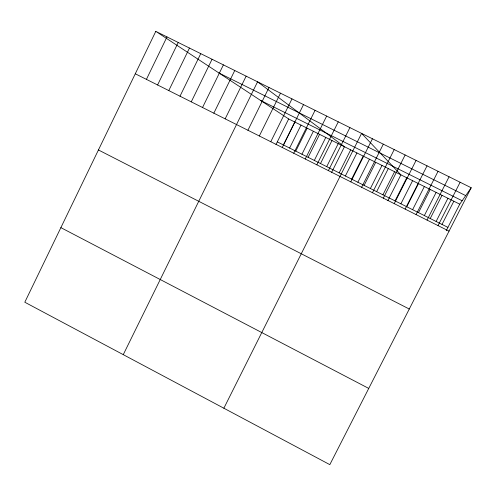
<?xml version="1.0" encoding="UTF-8"?>
<svg xmlns="http://www.w3.org/2000/svg" width="496" height="496" viewBox="0 0 496 496"><rect width="100%" height="100%" fill="white"/><g stroke="black" fill="none" stroke-linecap="round" stroke-linejoin="round"><path stroke-width="0.74" d="M155.794 31.36L24.8 302.225L329.821 464.64L471.2 187.742L155.794 31.36L288.666 118.953L459.761 204.172L471.2 187.742M146.419 79.366L166.991 36.915M157.592 84.965L178.219 42.476M168.783 90.582L189.472 48.056M180.005 96.205L200.75 53.649M191.258 101.847L212.059 59.26M202.535 107.502L223.392 64.877M213.838 113.175L234.757 70.513M225.165 118.854L246.146 76.161M123.262 354.652L257.56 81.821L344.447 146.735L331.607 172.397M247.913 130.262L269.006 87.494M259.327 135.985L280.482 93.18M270.773 141.726L291.983 98.884M275.999 144.51L288.666 118.953M283.452 144.962L294.835 122.022M282.243 147.473L303.515 104.6M289.608 148.044L301.01 125.097M293.737 153.239L315.072 110.329M295.771 151.137L307.191 128.179M301.946 154.231L313.379 131.26M305.263 159.024L326.659 116.076M308.128 157.325L319.579 134.348M314.315 160.431L325.785 137.435M316.82 164.815L338.272 121.836M320.515 163.531L331.998 140.535M326.715 166.644L338.222 143.635M328.402 170.624L349.916 127.608M339.152 172.875L350.691 149.842M223.863 408.22L361.584 133.393L400.898 174.852L387.878 200.62M345.383 175.999L356.934 152.954M351.621 179.124L363.19 156.073M350.802 181.858L372.434 138.775M357.864 182.255L369.452 159.191M361.621 187.283L383.309 144.162M364.12 185.386L375.726 162.316M370.382 188.523L382.007 165.441M372.459 192.721L394.208 149.569M376.65 191.667L388.294 168.578M382.931 194.816L394.593 171.709M383.327 198.171L405.133 154.981M395.058 200.892L406.751 177.766M394.221 203.633L416.076 160.413M400.898 203.819L412.61 180.687M405.133 209.101L427.05 165.85M406.751 206.751L418.481 183.613M412.61 209.69L424.353 186.539M416.076 214.588L438.049 171.306M418.475 212.629L430.237 189.466M424.347 215.574L436.127 192.398M427.044 220.088L449.078 176.774M430.23 218.519L442.023 195.337M436.12 221.47L447.931 198.282M438.03 225.599L460.127 182.249M442.01 224.421L453.84 201.227M446.214 230.708L459.761 204.172M218.99 73.017L465.713 195.616M260.629 100.465L462.142 200.75M277.307 141.881L447.913 227.379M135.278 73.78L449.047 231.124M98.437 149.966L409.274 309.027M60.872 227.633L368.739 388.418"/></g></svg>
